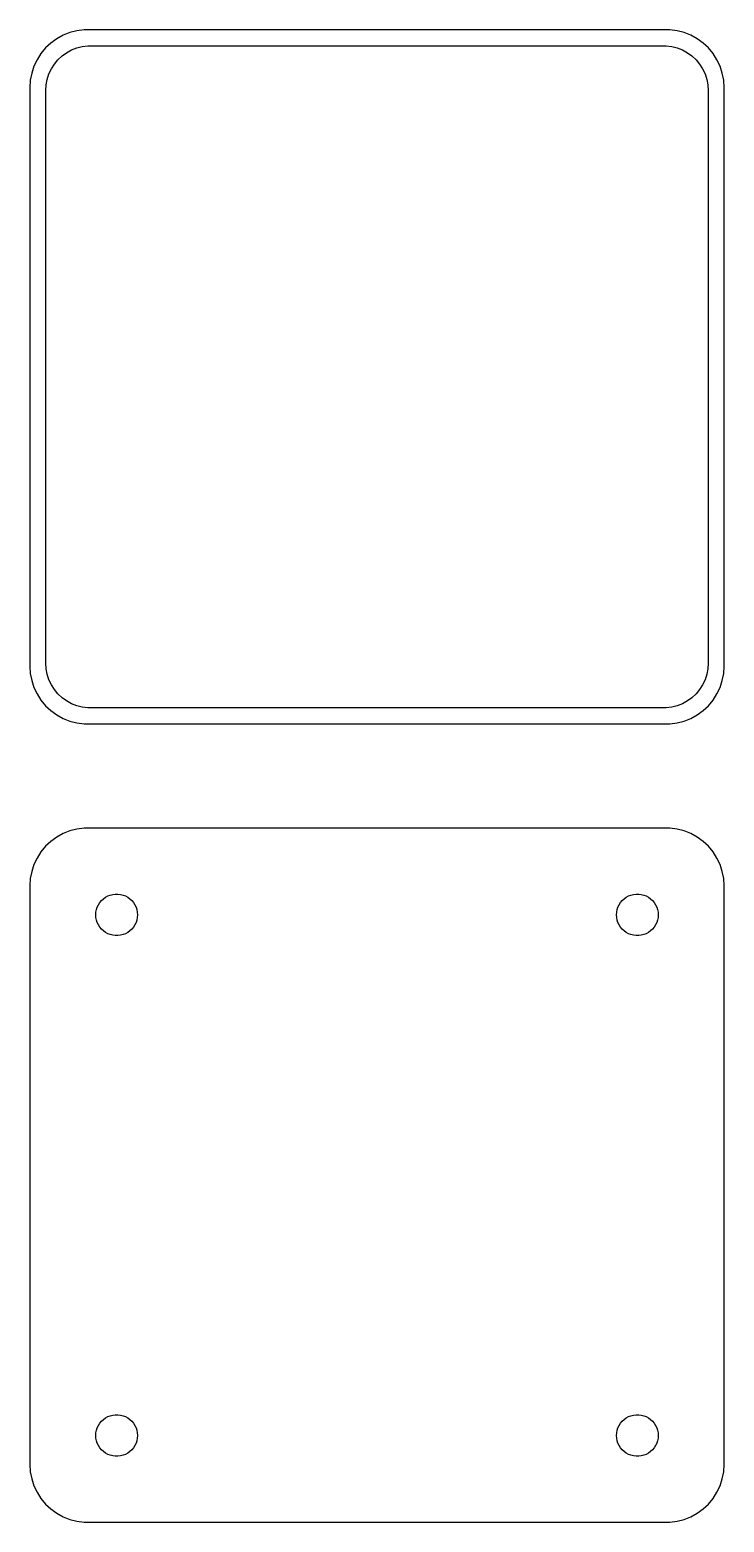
# Model space of a CAD drawing. Header units: metres. Extents: x -30 to 30, y 39 to 168.
import ezdxf

# ---------------------------------------------------------------- set-up
doc = ezdxf.new("R2010")
doc.units = ezdxf.units.M

msp = doc.modelspace()

# ---------------------------------------------------------------- linework, layer by layer
for p, q in [((-26.5451, 167.755), (-27.1289, 167.524)), ((-25.9369, 167.911), (-26.5451, 167.755)), ((-25.3139, 167.99), (-25.9369, 167.911)), ((25.3139, 167.99), (-25.3139, 167.99)), ((25.9369, 167.911), (25.3139, 167.99)), ((26.5451, 167.755), (25.9369, 167.911)), ((27.1289, 167.524), (26.5451, 167.755)), ((-28.6448, 166.423), (-29.0451, 165.939)), ((-28.1871, 166.853), (-28.6448, 166.423)), ((-27.6791, 167.222), (-28.1871, 166.853)), ((-27.1289, 167.524), (-27.6791, 167.222)), ((-26.3975, 166.251), (-25.9457, 166.43)), ((-25.9457, 166.43), (-25.4751, 166.551)), ((-25.4751, 166.551), (-24.993, 166.612)), ((-24.993, 166.612), (24.993, 166.612)), ((24.993, 166.612), (25.4751, 166.551)), ((25.4751, 166.551), (25.9457, 166.43)), ((25.9457, 166.43), (26.3975, 166.251)), ((27.6791, 167.222), (27.1289, 167.524)), ((28.1871, 166.853), (27.6791, 167.222)), ((28.6448, 166.423), (28.1871, 166.853)), ((29.0451, 165.939), (28.6448, 166.423)), ((-29.3815, 165.409), (-29.6489, 164.841)), ((-29.0451, 165.939), (-29.3815, 165.409)), ((-27.8805, 165.024), (-27.5707, 165.399)), ((-27.5707, 165.399), (-27.2165, 165.731)), ((-27.2165, 165.731), (-26.8234, 166.017)), ((-26.8234, 166.017), (-26.3975, 166.251)), ((26.3975, 166.251), (26.8234, 166.017)), ((26.8234, 166.017), (27.2165, 165.731)), ((27.2165, 165.731), (27.5707, 165.399)), ((27.5707, 165.399), (27.8805, 165.024)), ((29.3815, 165.409), (29.0451, 165.939)), ((29.6489, 164.841), (29.3815, 165.409)), ((-29.8429, 164.243), (-29.9606, 163.627)), ((-29.6489, 164.841), (-29.8429, 164.243)), ((-28.4979, 163.712), (-28.3477, 164.174)), ((-28.3477, 164.174), (-28.1408, 164.614)), ((-28.1408, 164.614), (-27.8805, 165.024)), ((27.8805, 165.024), (28.1408, 164.614)), ((28.1408, 164.614), (28.3477, 164.174)), ((28.3477, 164.174), (28.4979, 163.712)), ((29.8429, 164.243), (29.6489, 164.841)), ((29.9606, 163.627), (29.8429, 164.243)), ((-29.9606, 163.627), (-30, 163)), ((-30, 163), (-30, 113)), ((-28.6195, 162.75), (-28.589, 163.235)), ((-28.6195, 113.25), (-28.6195, 162.75)), ((-28.589, 163.235), (-28.4979, 163.712)), ((28.4979, 163.712), (28.589, 163.235)), ((28.589, 163.235), (28.6195, 162.75)), ((28.6195, 162.75), (28.6195, 113.25)), ((30, 163), (29.9606, 163.627)), ((30, 113), (30, 163)), ((-30, 113), (-29.9606, 112.373)), ((-29.9606, 112.373), (-29.8429, 111.757)), ((-28.589, 112.765), (-28.6195, 113.25)), ((-28.4979, 112.288), (-28.589, 112.765)), ((-28.3477, 111.826), (-28.4979, 112.288)), ((28.4979, 112.288), (28.3477, 111.826)), ((28.589, 112.765), (28.4979, 112.288)), ((28.6195, 113.25), (28.589, 112.765)), ((29.8429, 111.757), (29.9606, 112.373)), ((29.9606, 112.373), (30, 113)), ((-29.8429, 111.757), (-29.6489, 111.159)), ((-29.6489, 111.159), (-29.3815, 110.591)), ((-28.1408, 111.386), (-28.3477, 111.826)), ((-27.8805, 110.976), (-28.1408, 111.386)), ((-27.5707, 110.601), (-27.8805, 110.976)), ((27.8805, 110.976), (27.5707, 110.601)), ((28.1408, 111.386), (27.8805, 110.976)), ((28.3477, 111.826), (28.1408, 111.386)), ((29.3815, 110.591), (29.6489, 111.159)), ((29.6489, 111.159), (29.8429, 111.757)), ((-29.3815, 110.591), (-29.0451, 110.061)), ((-29.0451, 110.061), (-28.6448, 109.577)), ((-27.2165, 110.269), (-27.5707, 110.601)), ((-26.8234, 109.983), (-27.2165, 110.269)), ((-26.3975, 109.749), (-26.8234, 109.983)), ((-25.9457, 109.57), (-26.3975, 109.749)), ((26.3975, 109.749), (25.9457, 109.57)), ((26.8234, 109.983), (26.3975, 109.749)), ((27.2165, 110.269), (26.8234, 109.983)), ((27.5707, 110.601), (27.2165, 110.269)), ((28.6448, 109.577), (29.0451, 110.061)), ((29.0451, 110.061), (29.3815, 110.591)), ((-28.6448, 109.577), (-28.1871, 109.147)), ((-28.1871, 109.147), (-27.6791, 108.778)), ((-27.6791, 108.778), (-27.1289, 108.476)), ((-27.1289, 108.476), (-26.5451, 108.245)), ((-25.4751, 109.449), (-25.9457, 109.57)), ((-24.993, 109.388), (-25.4751, 109.449)), ((24.993, 109.388), (-24.993, 109.388)), ((25.4751, 109.449), (24.993, 109.388)), ((25.9457, 109.57), (25.4751, 109.449)), ((26.5451, 108.245), (27.1289, 108.476)), ((27.1289, 108.476), (27.6791, 108.778)), ((27.6791, 108.778), (28.1871, 109.147)), ((28.1871, 109.147), (28.6448, 109.577)), ((-26.5451, 108.245), (-25.9369, 108.089)), ((-25.9369, 108.089), (-25.3139, 108.01)), ((-25.3139, 108.01), (25.3139, 108.01)), ((25.3139, 108.01), (25.9369, 108.089)), ((25.9369, 108.089), (26.5451, 108.245)), ((-27.6791, 98.2216), (-28.1871, 97.8526)), ((-27.1289, 98.5241), (-27.6791, 98.2216)), ((-26.5451, 98.7553), (-27.1289, 98.5241)), ((-25.9369, 98.9114), (-26.5451, 98.7553)), ((-25.3139, 98.9901), (-25.9369, 98.9114)), ((25.3139, 98.9901), (-25.3139, 98.9901)), ((25.9369, 98.9114), (25.3139, 98.9901)), ((26.5451, 98.7553), (25.9369, 98.9114)), ((27.1289, 98.5241), (26.5451, 98.7553)), ((27.6791, 98.2216), (27.1289, 98.5241)), ((28.1871, 97.8526), (27.6791, 98.2216)), ((-29.0451, 96.9389), (-29.3815, 96.4088)), ((-28.6448, 97.4227), (-29.0451, 96.9389)), ((-28.1871, 97.8526), (-28.6448, 97.4227)), ((28.6448, 97.4227), (28.1871, 97.8526)), ((29.0451, 96.9389), (28.6448, 97.4227)), ((29.3815, 96.4088), (29.0451, 96.9389)), ((-29.6489, 95.8406), (-29.8429, 95.2434)), ((-29.3815, 96.4088), (-29.6489, 95.8406)), ((29.6489, 95.8406), (29.3815, 96.4088)), ((29.8429, 95.2434), (29.6489, 95.8406)), ((-29.9606, 94.6267), (-30, 94)), ((-29.8429, 95.2434), (-29.9606, 94.6267)), ((29.9606, 94.6267), (29.8429, 95.2434)), ((30, 94), (29.9606, 94.6267)), ((-30, 94), (-30, 44)), ((-23.8121, 92.7322), (-23.6474, 92.8869)), ((-23.6474, 92.8869), (-23.4645, 93.0198)), ((-23.4645, 93.0198), (-23.2664, 93.1287)), ((-23.2664, 93.1287), (-23.0562, 93.2119)), ((-23.0562, 93.2119), (-22.8373, 93.2681)), ((-22.8373, 93.2681), (-22.613, 93.2964)), ((-22.613, 93.2964), (-22.387, 93.2964)), ((-22.387, 93.2964), (-22.1627, 93.2681)), ((-22.1627, 93.2681), (-21.9438, 93.2119)), ((-21.9438, 93.2119), (-21.7336, 93.1287)), ((-21.7336, 93.1287), (-21.5355, 93.0198)), ((-21.5355, 93.0198), (-21.3526, 92.8869)), ((-21.3526, 92.8869), (-21.1879, 92.7322)), ((21.1879, 92.7322), (21.3526, 92.8869)), ((21.3526, 92.8869), (21.5355, 93.0198)), ((21.5355, 93.0198), (21.7336, 93.1287)), ((21.7336, 93.1287), (21.9438, 93.2119)), ((21.9438, 93.2119), (22.1627, 93.2681)), ((22.1627, 93.2681), (22.387, 93.2964)), ((22.387, 93.2964), (22.613, 93.2964)), ((22.613, 93.2964), (22.8373, 93.2681)), ((22.8373, 93.2681), (23.0562, 93.2119)), ((23.0562, 93.2119), (23.2664, 93.1287)), ((23.2664, 93.1287), (23.4645, 93.0198)), ((23.4645, 93.0198), (23.6474, 92.8869)), ((23.6474, 92.8869), (23.8121, 92.7322)), ((30, 44), (30, 94)), ((-24.3, 91.5), (-24.2858, 91.7256)), ((-24.2858, 91.7256), (-24.2434, 91.9476)), ((-24.2434, 91.9476), (-24.1736, 92.1626)), ((-24.1736, 92.1626), (-24.0773, 92.3672)), ((-24.0773, 92.3672), (-23.9562, 92.558)), ((-23.9562, 92.558), (-23.8121, 92.7322)), ((-21.1879, 92.7322), (-21.0438, 92.558)), ((-21.0438, 92.558), (-20.9226, 92.3672)), ((-20.9226, 92.3672), (-20.8264, 92.1626)), ((-20.8264, 92.1626), (-20.7565, 91.9476)), ((-20.7565, 91.9476), (-20.7142, 91.7256)), ((-20.7142, 91.7256), (-20.7, 91.5)), ((20.7, 91.5), (20.7142, 91.7256)), ((20.7142, 91.7256), (20.7565, 91.9476)), ((20.7565, 91.9476), (20.8264, 92.1626)), ((20.8264, 92.1626), (20.9226, 92.3672)), ((20.9226, 92.3672), (21.0438, 92.558)), ((21.0438, 92.558), (21.1879, 92.7322)), ((23.8121, 92.7322), (23.9562, 92.558)), ((23.9562, 92.558), (24.0773, 92.3672)), ((24.0773, 92.3672), (24.1736, 92.1626)), ((24.1736, 92.1626), (24.2434, 91.9476)), ((24.2434, 91.9476), (24.2858, 91.7256)), ((24.2858, 91.7256), (24.3, 91.5)), ((-24.2858, 91.2744), (-24.3, 91.5)), ((-24.2434, 91.0524), (-24.2858, 91.2744)), ((-24.1736, 90.8374), (-24.2434, 91.0524)), ((-24.0773, 90.6328), (-24.1736, 90.8374)), ((-23.9562, 90.442), (-24.0773, 90.6328)), ((-23.8121, 90.2678), (-23.9562, 90.442)), ((-21.0438, 90.442), (-21.1879, 90.2678)), ((-20.9226, 90.6328), (-21.0438, 90.442)), ((-20.8264, 90.8374), (-20.9226, 90.6328)), ((-20.7565, 91.0524), (-20.8264, 90.8374)), ((-20.7142, 91.2744), (-20.7565, 91.0524)), ((-20.7, 91.5), (-20.7142, 91.2744)), ((20.7142, 91.2744), (20.7, 91.5)), ((20.7565, 91.0524), (20.7142, 91.2744)), ((20.8264, 90.8374), (20.7565, 91.0524)), ((20.9226, 90.6328), (20.8264, 90.8374)), ((21.0438, 90.442), (20.9226, 90.6328)), ((21.1879, 90.2678), (21.0438, 90.442)), ((23.9562, 90.442), (23.8121, 90.2678)), ((24.0773, 90.6328), (23.9562, 90.442)), ((24.1736, 90.8374), (24.0773, 90.6328)), ((24.2434, 91.0524), (24.1736, 90.8374)), ((24.2858, 91.2744), (24.2434, 91.0524)), ((24.3, 91.5), (24.2858, 91.2744)), ((-23.6474, 90.1131), (-23.8121, 90.2678)), ((-23.4645, 89.9802), (-23.6474, 90.1131)), ((-23.2664, 89.8713), (-23.4645, 89.9802)), ((-23.0562, 89.7881), (-23.2664, 89.8713)), ((-22.8373, 89.7319), (-23.0562, 89.7881)), ((-22.613, 89.7036), (-22.8373, 89.7319)), ((-22.387, 89.7036), (-22.613, 89.7036)), ((-22.1627, 89.7319), (-22.387, 89.7036)), ((-21.9438, 89.7881), (-22.1627, 89.7319)), ((-21.7336, 89.8713), (-21.9438, 89.7881)), ((-21.5355, 89.9802), (-21.7336, 89.8713)), ((-21.3526, 90.1131), (-21.5355, 89.9802)), ((-21.1879, 90.2678), (-21.3526, 90.1131)), ((21.3526, 90.1131), (21.1879, 90.2678)), ((21.5355, 89.9802), (21.3526, 90.1131)), ((21.7336, 89.8713), (21.5355, 89.9802)), ((21.9438, 89.7881), (21.7336, 89.8713)), ((22.1627, 89.7319), (21.9438, 89.7881)), ((22.387, 89.7036), (22.1627, 89.7319)), ((22.613, 89.7036), (22.387, 89.7036)), ((22.8373, 89.7319), (22.613, 89.7036)), ((23.0562, 89.7881), (22.8373, 89.7319)), ((23.2664, 89.8713), (23.0562, 89.7881)), ((23.4645, 89.9802), (23.2664, 89.8713)), ((23.6474, 90.1131), (23.4645, 89.9802)), ((23.8121, 90.2678), (23.6474, 90.1131)), ((-23.9562, 47.558), (-23.8121, 47.7322)), ((-23.8121, 47.7322), (-23.6474, 47.8869)), ((-23.6474, 47.8869), (-23.4645, 48.0198)), ((-23.4645, 48.0198), (-23.2664, 48.1287)), ((-23.2664, 48.1287), (-23.0562, 48.2119)), ((-23.0562, 48.2119), (-22.8373, 48.2681)), ((-22.8373, 48.2681), (-22.613, 48.2964)), ((-22.613, 48.2964), (-22.387, 48.2964)), ((-22.387, 48.2964), (-22.1627, 48.2681)), ((-22.1627, 48.2681), (-21.9438, 48.2119)), ((-21.9438, 48.2119), (-21.7336, 48.1287)), ((-21.7336, 48.1287), (-21.5355, 48.0198)), ((-21.5355, 48.0198), (-21.3526, 47.8869)), ((-21.3526, 47.8869), (-21.1879, 47.7322)), ((-21.1879, 47.7322), (-21.0438, 47.558)), ((21.0438, 47.558), (21.1879, 47.7322)), ((21.1879, 47.7322), (21.3526, 47.8869)), ((21.3526, 47.8869), (21.5355, 48.0198)), ((21.5355, 48.0198), (21.7336, 48.1287)), ((21.7336, 48.1287), (21.9438, 48.2119)), ((21.9438, 48.2119), (22.1627, 48.2681)), ((22.1627, 48.2681), (22.387, 48.2964)), ((22.387, 48.2964), (22.613, 48.2964)), ((22.613, 48.2964), (22.8373, 48.2681)), ((22.8373, 48.2681), (23.0562, 48.2119)), ((23.0562, 48.2119), (23.2664, 48.1287)), ((23.2664, 48.1287), (23.4645, 48.0198)), ((23.4645, 48.0198), (23.6474, 47.8869)), ((23.6474, 47.8869), (23.8121, 47.7322)), ((23.8121, 47.7322), (23.9562, 47.558)), ((-24.3, 46.5), (-24.2858, 46.7256)), ((-24.2858, 46.2744), (-24.3, 46.5)), ((-24.2858, 46.7256), (-24.2434, 46.9476)), ((-24.2434, 46.9476), (-24.1736, 47.1626)), ((-24.1736, 47.1626), (-24.0773, 47.3672)), ((-24.0773, 47.3672), (-23.9562, 47.558)), ((-21.0438, 47.558), (-20.9226, 47.3672)), ((-20.9226, 47.3672), (-20.8264, 47.1626)), ((-20.8264, 47.1626), (-20.7565, 46.9476)), ((-20.7565, 46.9476), (-20.7142, 46.7256)), ((-20.7142, 46.7256), (-20.7, 46.5)), ((-20.7, 46.5), (-20.7142, 46.2744)), ((20.7, 46.5), (20.7142, 46.7256)), ((20.7142, 46.2744), (20.7, 46.5)), ((20.7142, 46.7256), (20.7565, 46.9476)), ((20.7565, 46.9476), (20.8264, 47.1626)), ((20.8264, 47.1626), (20.9226, 47.3672)), ((20.9226, 47.3672), (21.0438, 47.558)), ((23.9562, 47.558), (24.0773, 47.3672)), ((24.0773, 47.3672), (24.1736, 47.1626)), ((24.1736, 47.1626), (24.2434, 46.9476)), ((24.2434, 46.9476), (24.2858, 46.7256)), ((24.2858, 46.7256), (24.3, 46.5)), ((24.3, 46.5), (24.2858, 46.2744)), ((-24.2434, 46.0524), (-24.2858, 46.2744)), ((-24.1736, 45.8374), (-24.2434, 46.0524)), ((-24.0773, 45.6328), (-24.1736, 45.8374)), ((-23.9562, 45.442), (-24.0773, 45.6328)), ((-23.8121, 45.2678), (-23.9562, 45.442)), ((-23.6474, 45.1131), (-23.8121, 45.2678)), ((-21.1879, 45.2678), (-21.3526, 45.1131)), ((-21.0438, 45.442), (-21.1879, 45.2678)), ((-20.9226, 45.6328), (-21.0438, 45.442)), ((-20.8264, 45.8374), (-20.9226, 45.6328)), ((-20.7565, 46.0524), (-20.8264, 45.8374)), ((-20.7142, 46.2744), (-20.7565, 46.0524)), ((20.7565, 46.0524), (20.7142, 46.2744)), ((20.8264, 45.8374), (20.7565, 46.0524)), ((20.9226, 45.6328), (20.8264, 45.8374)), ((21.0438, 45.442), (20.9226, 45.6328)), ((21.1879, 45.2678), (21.0438, 45.442)), ((21.3526, 45.1131), (21.1879, 45.2678)), ((23.8121, 45.2678), (23.6474, 45.1131)), ((23.9562, 45.442), (23.8121, 45.2678)), ((24.0773, 45.6328), (23.9562, 45.442)), ((24.1736, 45.8374), (24.0773, 45.6328)), ((24.2434, 46.0524), (24.1736, 45.8374)), ((24.2858, 46.2744), (24.2434, 46.0524)), ((-30, 44), (-29.9606, 43.3733)), ((-23.4645, 44.9802), (-23.6474, 45.1131)), ((-23.2664, 44.8713), (-23.4645, 44.9802)), ((-23.0562, 44.7881), (-23.2664, 44.8713)), ((-22.8373, 44.7319), (-23.0562, 44.7881)), ((-22.613, 44.7036), (-22.8373, 44.7319)), ((-22.387, 44.7036), (-22.613, 44.7036)), ((-22.1627, 44.7319), (-22.387, 44.7036)), ((-21.9438, 44.7881), (-22.1627, 44.7319)), ((-21.7336, 44.8713), (-21.9438, 44.7881)), ((-21.5355, 44.9802), (-21.7336, 44.8713)), ((-21.3526, 45.1131), (-21.5355, 44.9802)), ((21.5355, 44.9802), (21.3526, 45.1131)), ((21.7336, 44.8713), (21.5355, 44.9802)), ((21.9438, 44.7881), (21.7336, 44.8713)), ((22.1627, 44.7319), (21.9438, 44.7881)), ((22.387, 44.7036), (22.1627, 44.7319)), ((22.613, 44.7036), (22.387, 44.7036)), ((22.8373, 44.7319), (22.613, 44.7036)), ((23.0562, 44.7881), (22.8373, 44.7319)), ((23.2664, 44.8713), (23.0562, 44.7881)), ((23.4645, 44.9802), (23.2664, 44.8713)), ((23.6474, 45.1131), (23.4645, 44.9802)), ((29.9606, 43.3733), (30, 44)), ((-29.9606, 43.3733), (-29.8429, 42.7566)), ((-29.8429, 42.7566), (-29.6489, 42.1594)), ((29.6489, 42.1594), (29.8429, 42.7566)), ((29.8429, 42.7566), (29.9606, 43.3733)), ((-29.6489, 42.1594), (-29.3815, 41.5912)), ((-29.3815, 41.5912), (-29.0451, 41.0611)), ((29.0451, 41.0611), (29.3815, 41.5912)), ((29.3815, 41.5912), (29.6489, 42.1594)), ((-29.0451, 41.0611), (-28.6448, 40.5773)), ((-28.6448, 40.5773), (-28.1871, 40.1474)), ((-28.1871, 40.1474), (-27.6791, 39.7784)), ((27.6791, 39.7784), (28.1871, 40.1474)), ((28.1871, 40.1474), (28.6448, 40.5773)), ((28.6448, 40.5773), (29.0451, 41.0611)), ((-27.6791, 39.7784), (-27.1289, 39.4759)), ((-27.1289, 39.4759), (-26.5451, 39.2447)), ((-26.5451, 39.2447), (-25.9369, 39.0886)), ((-25.9369, 39.0886), (-25.3139, 39.0099)), ((-25.3139, 39.0099), (25.3139, 39.0099)), ((25.3139, 39.0099), (25.9369, 39.0886)), ((25.9369, 39.0886), (26.5451, 39.2447)), ((26.5451, 39.2447), (27.1289, 39.4759)), ((27.1289, 39.4759), (27.6791, 39.7784))]:
    msp.add_line(p, q)

doc.saveas('drawing.dxf')
